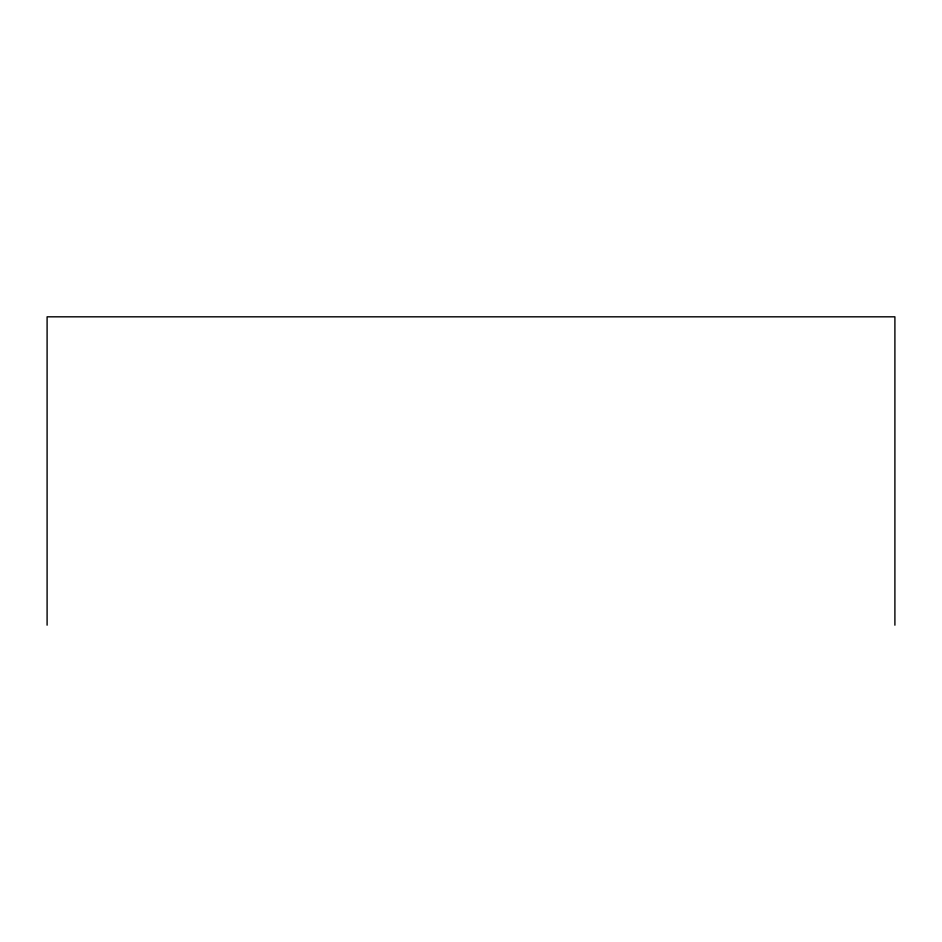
<?xml version="1.0" encoding="UTF-8"?>
<svg xmlns="http://www.w3.org/2000/svg" width="942" height="942" viewBox="0 0 942 942"><rect width="100%" height="100%" fill="white"/><g stroke="black" fill="none" stroke-linecap="round" stroke-linejoin="round"><path stroke-width="1.41" d="M894.9 625.182L894.9 316.818L47.1 316.818L47.1 625.182"/></g></svg>
